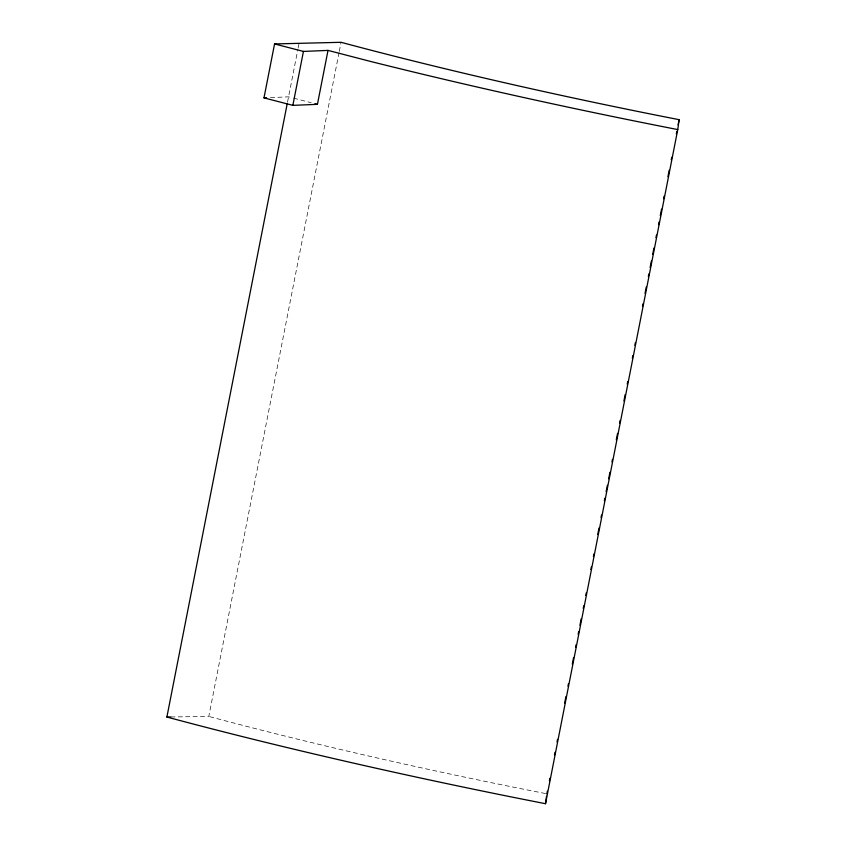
<?xml version="1.0" encoding="UTF-8"?>
<svg xmlns="http://www.w3.org/2000/svg" width="846" height="846" viewBox="0 0 846 846"><rect width="100%" height="100%" fill="white"/><g stroke="black" fill="none" stroke-linecap="round" stroke-linejoin="round"><path stroke-width="0.63" stroke-dasharray="4.23 3.17" d="M287.545 102.028L297.877 49.332M298.13 48.053L299.146 42.913M170.818 716.974L208.803 716.425L339.024 52.674M339.278 51.373L341.054 42.3M270.445 97.597L288.56 96.846L292.325 97.819M293.583 98.147L311.159 102.704M545.564 793.548A691.986 83.13 11.1 0 1 208.803 716.425"/><path stroke-width="1.27" d="M287.291 103.318L166.884 717.038A775.021 93.113 11.1 0 0 545.511 803.7L546.527 796.276M677.762 129.575L679.116 119.677A691.986 83.13 11.1 0 1 341.054 42.3L274.559 43.939L263.984 97.872L292.853 105.359L317.43 104.333L328.015 50.4L369.48 61.166A775.021 93.113 11.1 0 0 677.762 129.575L545.511 803.7M292.853 105.359L303.439 51.426L328.015 50.4M546.854 793.802L547.373 791.211M549.403 780.837L549.911 778.246M554.49 754.907L554.997 752.316M557.038 741.942L557.546 739.351M564.663 703.047L565.932 696.575M567.973 686.201L568.48 683.61M572.298 664.163L573.567 657.68M575.597 647.306L576.105 644.715M578.146 634.341L578.653 631.75M579.922 625.268L581.191 618.786M583.232 608.411L583.74 605.821M585.77 595.457L586.278 592.856M590.857 569.527L591.365 566.936M593.406 556.562L593.913 553.971M597.731 534.524L599 528.041M601.03 517.667L601.538 515.077M604.34 500.811L604.848 498.22M606.117 491.738L607.396 485.255M608.665 478.773L609.934 472.301M611.975 461.927L612.483 459.336M616.29 439.888L617.569 433.406M619.6 423.032L620.107 420.441M623.925 400.993L625.194 394.511M627.235 384.137L627.743 381.546M632.322 358.218L632.829 355.616M634.86 345.253L635.367 342.662M642.495 306.358L643.002 303.767M645.033 293.393L646.302 286.91M648.343 276.536L648.85 273.945M650.119 267.463L651.399 260.98M652.668 254.498L653.937 248.015M655.967 237.652L656.485 235.061M658.516 224.687L659.023 222.096M660.292 215.614L661.572 209.131M663.602 198.757L664.11 196.166M667.928 176.719L669.197 170.236M671.238 159.862L671.745 157.271M676.324 133.943L676.832 131.342M678.101 124.859L679.116 119.677M263.984 97.872L266.575 97.766M166.884 717.038L170.818 716.974M274.559 43.939L303.439 51.426M314.924 103.688L317.43 104.333"/></g></svg>
